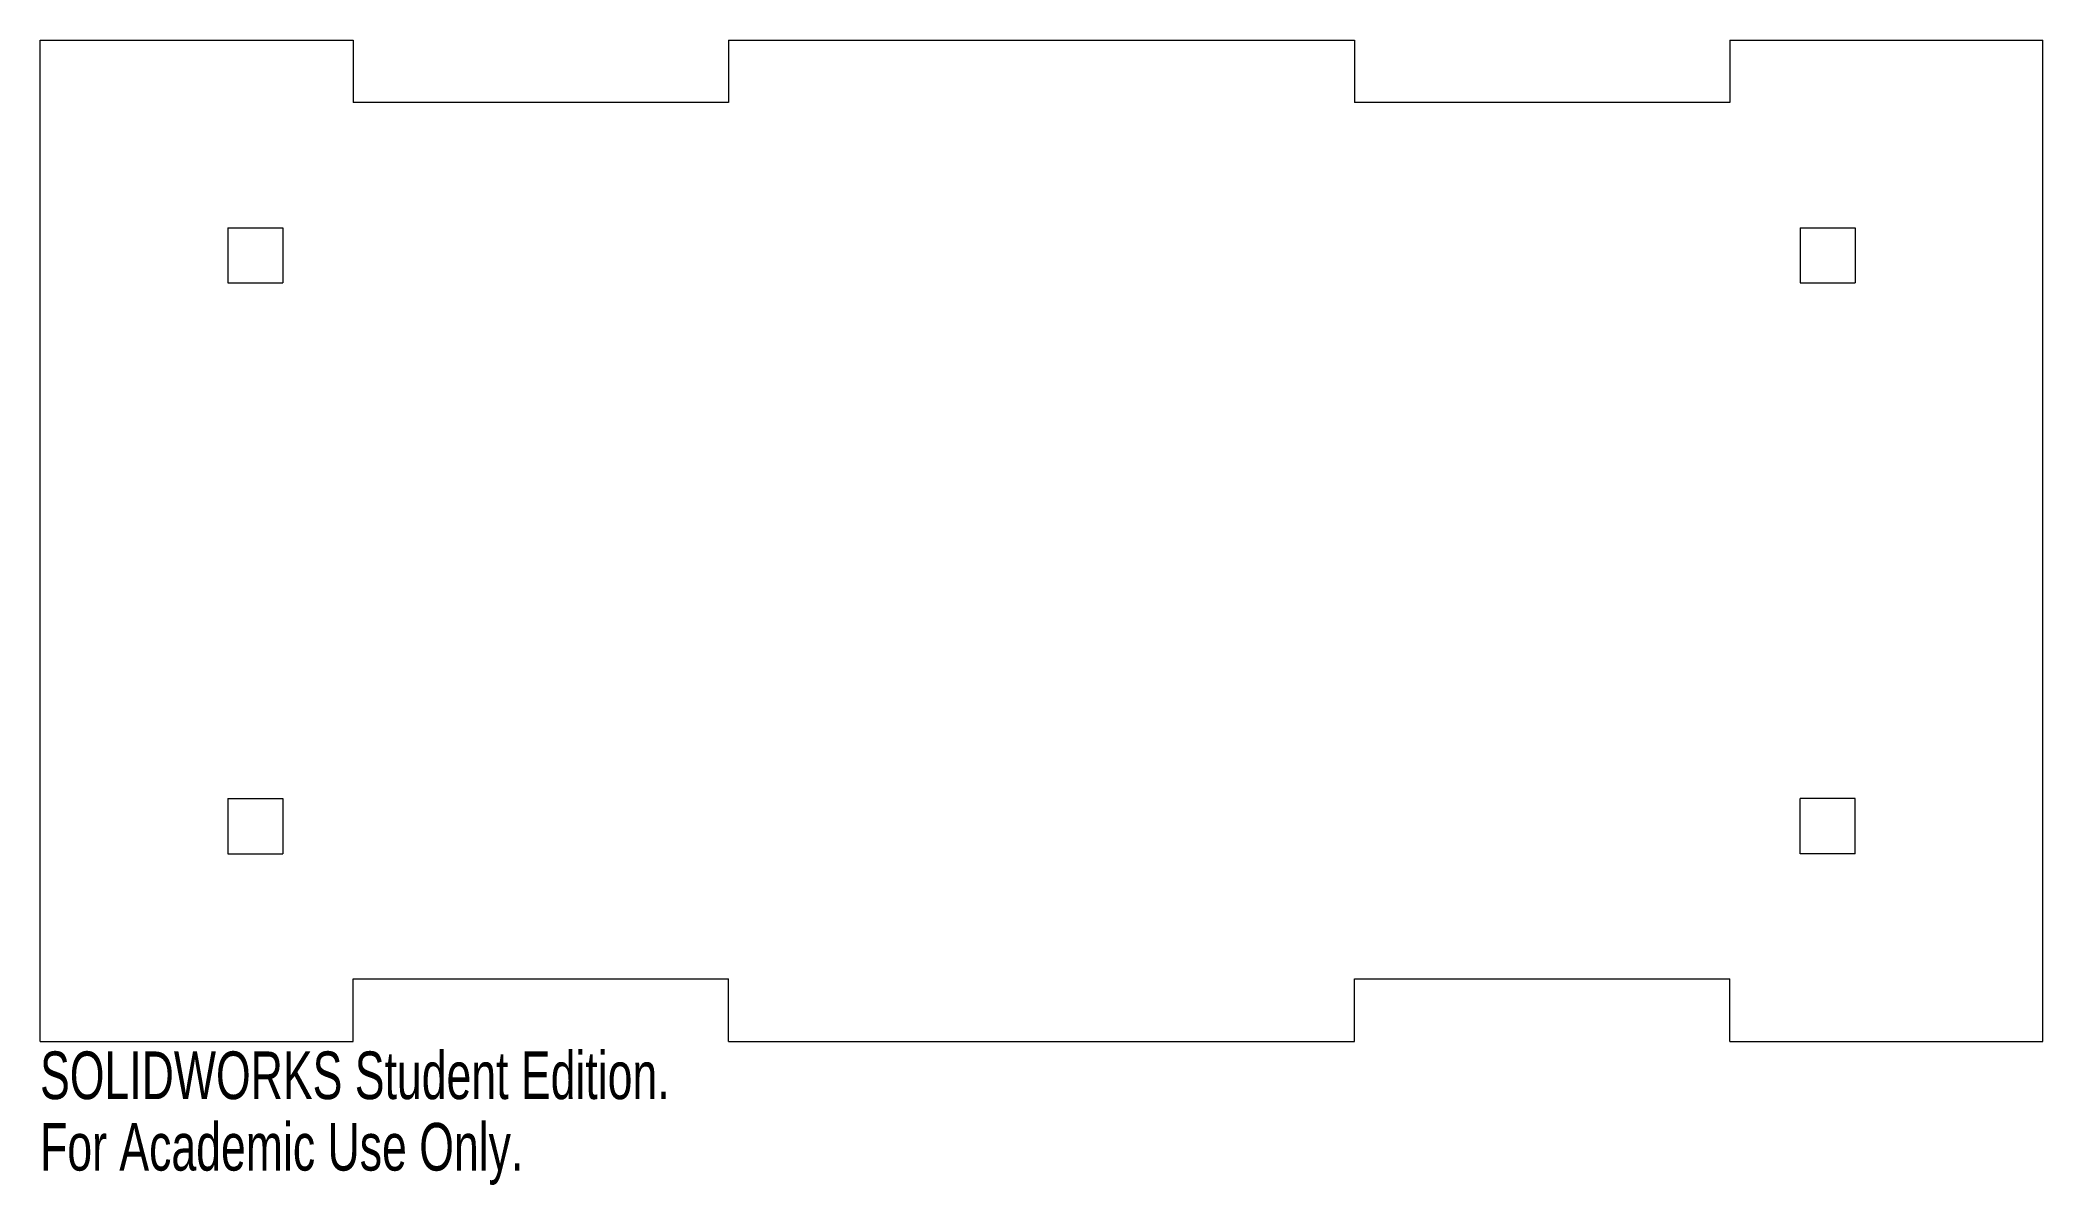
# Model space of a CAD drawing. Header units: inches. Extents: x -4 to 4, y -2.57 to 2.
import ezdxf

# ---------------------------------------------------------------- set-up
doc = ezdxf.new("R2010")
doc.units = ezdxf.units.IN
doc.header["$MEASUREMENT"] = 0
doc.styles.add('SLDTEXTSTYLE0', font='TXT', dxfattribs={"width": 0.7})

msp = doc.modelspace()

# ---------------------------------------------------------------- linework, layer by layer
at = {"color": 7, "linetype": 'Continuous', "lineweight": 15}
for p, q in [((-4, -2), (-4, 2)), ((-4, 2), (-2.75, 2)), ((-2.75, 2), (-2.75, 1.75)), ((-1.25, 2), (-1.25, 1.75)), ((-1.25, 2), (1.25, 2)), ((1.25, 2), (1.25, 1.75)), ((2.75, 2), (2.75, 1.75)), ((2.75, 2), (4, 2)), ((4, -2), (4, 2)), ((-1.25, 1.75), (-2.75, 1.75)), ((2.75, 1.75), (1.25, 1.75)), ((-3.25, 1.25), (-3.25, 1.03)), ((-3.25, 1.25), (-3.03, 1.25)), ((-3.03, 1.25), (-3.03, 1.03)), ((3.03, 1.25), (3.03, 1.03)), ((3.03, 1.25), (3.25, 1.25)), ((3.25, 1.25), (3.25, 1.03)), ((-3.25, 1.03), (-3.03, 1.03)), ((3.03, 1.03), (3.25, 1.03)), ((-3.25, -1.03), (-3.25, -1.25)), ((-3.25, -1.03), (-3.03, -1.03)), ((-3.03, -1.03), (-3.03, -1.25)), ((3.25, -1.03), (3.03, -1.03)), ((3.03, -1.25), (3.03, -1.03)), ((3.25, -1.25), (3.25, -1.03)), ((-3.25, -1.25), (-3.03, -1.25)), ((3.25, -1.25), (3.03, -1.25)), ((-2.75, -1.75), (-1.25, -1.75)), ((-2.75, -2), (-2.75, -1.75)), ((-1.25, -2), (-1.25, -1.75)), ((1.25, -1.75), (2.75, -1.75)), ((1.25, -2), (1.25, -1.75)), ((2.75, -2), (2.75, -1.75)), ((-4, -2), (-2.75, -2)), ((-1.25, -2), (1.25, -2)), ((2.75, -2), (4, -2))]:
    msp.add_line(p, q, dxfattribs=at)

# ---------------------------------------------------------------- texts
at = {"color": 7, "linetype": 'Continuous', "char_height": 0.1903, "attachment_point": 1, "style": 'SLDTEXTSTYLE0'}
for s, insert in [('SOLIDWORKS Student Edition.', (-4, -2.0401)), ('For Academic Use Only.', (-4, -2.3256))]:
    msp.add_mtext(s, dxfattribs=dict(at, insert=insert))

doc.saveas('drawing.dxf')
